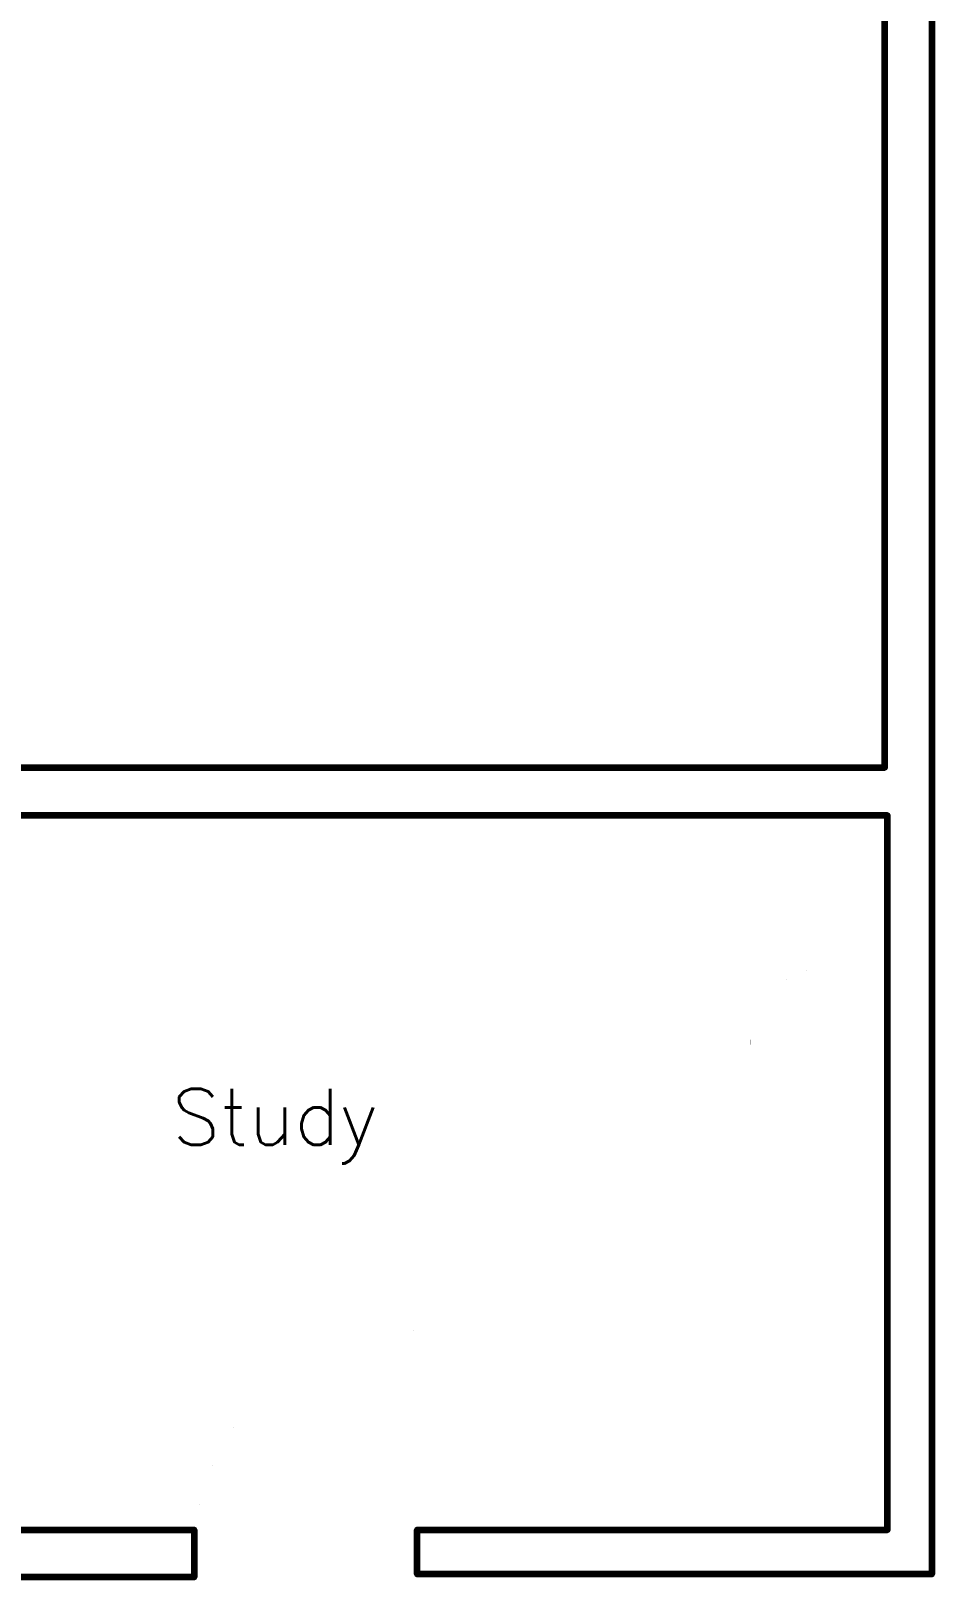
# Model space of a CAD drawing. Header units: feet. Extents: x -30.1 to 6.2, y -4.7 to 31.8.
# Drawn here: x -4.41 to 6.17, y -4.62 to 13.55 of the extents above; entities that cross this region are included whole.
import ezdxf
from ezdxf.enums import TextEntityAlignment as Align

# ---------------------------------------------------------------- set-up
doc = ezdxf.new("R2010")
doc.units = ezdxf.units.FT
doc.header["$LTSCALE"] = 32.808399
doc.header["$MEASUREMENT"] = 0
doc.layers.get('0').update_dxf_attribs({"linetype": 'CONTINUOUS', "lineweight": 100})
for name, color, linetype, lineweight in [('doors', 1, 'CONTINUOUS', 100), ('structure', 121, 'CONTINUOUS', 100), ('texts', 5, 'CONTINUOUS', 100), ('walls', 8, 'CONTINUOUS', 100)]:
    doc.layers.add(name, color=color, linetype=linetype, lineweight=lineweight)
doc.styles.get("Standard").update_dxf_attribs({"font": 'txt', "width": 0.75, "bigfont": 'bigfont.shx'})

# ---------------------------------------------------------------- blocks, each defined once
blk = doc.blocks.new('W-0-0')
at = {"color": 0}
for points, const_width in [([(-1312, -219), (-1312, 0)], 0.01), ([(1312, 0), (1288, -356)], 0.01), ([(1312, 0), (1312, 0)], 0.01), ([(-1312, -87), (-1312, -66)], 0.03), ([(-1312, -109), (-1312, -87)], 0.03), ([(-1312, -131), (-1312, -109)], 0.03), ([(-1312, -153), (-1312, -131)], 0.03), ([(-1312, -175), (-1312, -153)], 0.03), ([(-1312, -197), (-1312, -175)], 0.03), ([(-1312, -219), (-1312, -197)], 0.03), ([(-1312, -241), (-1312, -219)], 0.03), ([(-1312, -437), (-1312, -219)], 0.01), ([(-1312, -262), (-1312, -241)], 0.03), ([(-1312, -284), (-1312, -262)], 0.03), ([(-1312, -306), (-1312, -284)], 0.03), ([(-1312, -328), (-1312, -306)], 0.03), ([(-1312, -328), (-1312, -328)], 0.03), ([(1288, -356), (1219, -698)], 0.01), ([(-1312, -656), (-1312, -437)], 0.01), ([(-1312, -875), (-1312, -656)], 0.01), ([(1219, -698), (1106, -1022)], 0.01), ([(-1312, -1094), (-1312, -875)], 0.01), ([(1106, -1022), (954, -1325)], 0.01), ([(-1312, -1312), (-1312, -1094)], 0.01), ([(-1312, -1531), (-1312, -1312)], 0.01), ([(954, -1325), (766, -1604)], 0.01), ([(-1312, -1750), (-1312, -1531)], 0.01), ([(766, -1604), (544, -1856)], 0.01), ([(-1312, -1969), (-1312, -1750)], 0.01), ([(-1312, -2187), (-1312, -1969)], 0.01), ([(544, -1856), (292, -2078)], 0.01), ([(292, -2078), (13, -2266)], 0.01), ([(-1312, -2406), (-1312, -2187)], 0.01), ([(-1312, -2318), (-1312, -2297)], 0.03), ([(-1312, -2340), (-1312, -2318)], 0.03), ([(-1312, -2362), (-1312, -2340)], 0.03), ([(13, -2266), (-290, -2418)], 0.01), ([(-1312, -2384), (-1312, -2362)], 0.03), ([(-1312, -2406), (-1312, -2384)], 0.03), ([(-1312, -2428), (-1312, -2406)], 0.03), ([(-1312, -2625), (-1312, -2406)], 0.01), ([(-1312, -2450), (-1312, -2428)], 0.03), ([(-1312, -2472), (-1312, -2450)], 0.03), ([(-1312, -2493), (-1312, -2472)], 0.03), ([(-1312, -2515), (-1312, -2493)], 0.03), ([(-1312, -2537), (-1312, -2515)], 0.03), ([(-1312, -2559), (-1312, -2537)], 0.03), ([(-614, -2531), (-956, -2601)], 0.01), ([(-290, -2418), (-614, -2531)], 0.01), ([(-1312, -2559), (-1312, -2559)], 0.03), ([(-956, -2601), (-1312, -2625)], 0.01)]:
    blk.add_lwpolyline(points, dxfattribs=dict(at, const_width=const_width))
blk = doc.blocks.new('F-0-0')
at = {"color": 0, "const_width": 0.01}
for points in [[(-2780, 1573), (-2709, 1573)], [(-2709, 1573), (-2638, 1573)], [(-2638, 1573), (-2566, 1573)], [(-2566, 1573), (-2495, 1573)], [(-2495, 1573), (-2423, 1573)], [(-2466, 1573), (-2466, 1573)], [(-2466, 1573), (-2394, 1573)], [(-2466, 1311), (-2466, 1573)], [(-2466, 1573), (-2466, 1573)], [(-2466, 1573), (-2466, 1573)], [(-2466, 1573), (-2466, 1573)], [(-2466, 1573), (-2466, 1573)], [(-2466, 1573), (-2466, 1573)], [(-2466, 1573), (-2466, 1573)], [(-2466, 1573), (-2466, 1573)], [(-2466, 1573), (-2466, 1573)], [(-2466, 1573), (-2466, 1573)], [(-2466, 1573), (-2466, 1573)], [(-2466, 1573), (-2466, 1573)], [(-2466, 1573), (-2466, 1573)], [(-2466, 1573), (-2466, 1573)], [(-2466, 1573), (-2466, 1573)], [(-2423, 1573), (-2423, 1311)], [(-2394, 1573), (-2323, 1573)], [(-2323, 1573), (-2251, 1573)], [(-2251, 1573), (-2180, 1573)], [(-2180, 1573), (-2108, 1573)], [(-2108, 1573), (-2037, 1573)], [(-2037, 1573), (-1966, 1573)], [(-1966, 1573), (-1894, 1573)], [(-1894, 1573), (-1823, 1573)], [(-1823, 1573), (-1751, 1573)], [(-1751, 1573), (-1680, 1573)], [(-1680, 1573), (-1609, 1573)], [(-1651, 1573), (-1651, 1573)], [(-1651, 1573), (-1579, 1573)], [(-1651, 1311), (-1651, 1573)], [(-1651, 1573), (-1651, 1573)], [(-1651, 1573), (-1651, 1573)], [(-1651, 1573), (-1651, 1573)], [(-1651, 1573), (-1651, 1573)], [(-1651, 1573), (-1651, 1573)], [(-1651, 1573), (-1651, 1573)], [(-1651, 1573), (-1651, 1573)], [(-1651, 1573), (-1651, 1573)], [(-1651, 1573), (-1651, 1573)], [(-1651, 1573), (-1651, 1573)], [(-1651, 1573), (-1651, 1573)], [(-1651, 1573), (-1651, 1573)], [(-1651, 1573), (-1651, 1573)], [(-1651, 1573), (-1651, 1573)], [(-1609, 1573), (-1609, 1311)], [(-1579, 1573), (-1508, 1573)], [(-1508, 1573), (-1436, 1573)], [(-1436, 1573), (-1365, 1573)], [(-1365, 1573), (-1294, 1573)], [(-1294, 1573), (-1222, 1573)], [(-1222, 1573), (-1151, 1573)], [(-1151, 1573), (-1079, 1573)], [(-1079, 1573), (-1008, 1573)], [(-1008, 1573), (-937, 1573)], [(-937, 1573), (-865, 1573)], [(-865, 1573), (-794, 1573)], [(-836, 1573), (-836, 1573)], [(-836, 1573), (-764, 1573)], [(-836, 1311), (-836, 1573)], [(-836, 1573), (-836, 1573)], [(-836, 1573), (-836, 1573)], [(-836, 1573), (-836, 1573)], [(-836, 1573), (-836, 1573)], [(-836, 1573), (-836, 1573)], [(-836, 1573), (-836, 1573)], [(-836, 1573), (-836, 1573)], [(-836, 1573), (-836, 1573)], [(-836, 1573), (-836, 1573)], [(-836, 1573), (-836, 1573)], [(-836, 1573), (-836, 1573)], [(-836, 1573), (-836, 1573)], [(-836, 1573), (-836, 1573)], [(-836, 1573), (-836, 1573)], [(-794, 1573), (-794, 1311)], [(-764, 1573), (-693, 1573)], [(-693, 1573), (-622, 1573)], [(-622, 1573), (-550, 1573)], [(-550, 1573), (-479, 1573)], [(-479, 1573), (-407, 1573)], [(-407, 1573), (-336, 1573)], [(-336, 1573), (-265, 1573)], [(-265, 1573), (-193, 1573)], [(-193, 1573), (-122, 1573)], [(-122, 1573), (-50, 1573)], [(-50, 1573), (21, 1573)], [(-21, 1573), (-21, 1573)], [(-21, 1573), (50, 1573)], [(-21, 1311), (-21, 1573)], [(-21, 1573), (-21, 1573)], [(-21, 1573), (-21, 1573)], [(-21, 1573), (-21, 1573)], [(-21, 1573), (-21, 1573)], [(-21, 1573), (-21, 1573)], [(-21, 1573), (-21, 1573)], [(-21, 1573), (-21, 1573)], [(-21, 1573), (-21, 1573)], [(-21, 1573), (-21, 1573)], [(-21, 1573), (-21, 1573)], [(-21, 1573), (-21, 1573)], [(-21, 1573), (-21, 1573)], [(-21, 1573), (-21, 1573)], [(-21, 1573), (-21, 1573)], [(21, 1573), (21, 1311)], [(50, 1573), (122, 1573)], [(122, 1573), (193, 1573)], [(193, 1573), (265, 1573)], [(265, 1573), (336, 1573)], [(336, 1573), (407, 1573)], [(407, 1573), (479, 1573)], [(479, 1573), (550, 1573)], [(550, 1573), (622, 1573)], [(622, 1573), (693, 1573)], [(693, 1573), (764, 1573)], [(764, 1573), (836, 1573)], [(794, 1573), (794, 1573)], [(794, 1573), (865, 1573)], [(794, 1311), (794, 1573)], [(794, 1573), (794, 1573)], [(794, 1573), (794, 1573)], [(794, 1573), (794, 1573)], [(794, 1573), (794, 1573)], [(794, 1573), (794, 1573)], [(794, 1573), (794, 1573)], [(794, 1573), (794, 1573)], [(794, 1573), (794, 1573)], [(794, 1573), (794, 1573)], [(794, 1573), (794, 1573)], [(794, 1573), (794, 1573)], [(794, 1573), (794, 1573)], [(794, 1573), (794, 1573)], [(794, 1573), (794, 1573)], [(836, 1573), (836, 1311)], [(865, 1573), (937, 1573)], [(937, 1573), (1008, 1573)], [(1008, 1573), (1079, 1573)], [(1079, 1573), (1151, 1573)], [(1151, 1573), (1222, 1573)], [(1222, 1573), (1294, 1573)], [(1294, 1573), (1365, 1573)], [(1365, 1573), (1436, 1573)], [(1436, 1573), (1508, 1573)], [(1508, 1573), (1579, 1573)], [(1579, 1573), (1651, 1573)], [(1609, 1573), (1609, 1573)], [(1609, 1573), (1680, 1573)], [(1609, 1311), (1609, 1573)], [(1609, 1573), (1609, 1573)], [(1609, 1573), (1609, 1573)], [(1609, 1573), (1609, 1573)], [(1609, 1573), (1609, 1573)], [(1609, 1573), (1609, 1573)], [(1609, 1573), (1609, 1573)], [(1609, 1573), (1609, 1573)], [(1609, 1573), (1609, 1573)], [(1609, 1573), (1609, 1573)], [(1609, 1573), (1609, 1573)], [(1609, 1573), (1609, 1573)], [(1609, 1573), (1609, 1573)], [(1609, 1573), (1609, 1573)], [(1609, 1573), (1609, 1573)], [(1651, 1573), (1651, 1311)], [(1680, 1573), (1751, 1573)], [(1751, 1573), (1823, 1573)], [(1823, 1573), (1894, 1573)], [(1894, 1573), (1966, 1573)], [(1966, 1573), (2037, 1573)], [(2037, 1573), (2108, 1573)], [(2108, 1573), (2180, 1573)], [(2180, 1573), (2251, 1573)], [(2251, 1573), (2323, 1573)], [(2323, 1573), (2394, 1573)], [(2394, 1573), (2466, 1573)], [(2423, 1573), (2423, 1573)], [(2423, 1573), (2495, 1573)], [(2423, 1311), (2423, 1573)], [(2423, 1573), (2423, 1573)], [(2423, 1573), (2423, 1573)], [(2423, 1573), (2423, 1573)], [(2423, 1573), (2423, 1573)], [(2423, 1573), (2423, 1573)], [(2423, 1573), (2423, 1573)], [(2423, 1573), (2423, 1573)], [(2423, 1573), (2423, 1573)], [(2423, 1573), (2423, 1573)], [(2423, 1573), (2423, 1573)], [(2423, 1573), (2423, 1573)], [(2423, 1573), (2423, 1573)], [(2423, 1573), (2423, 1573)], [(2423, 1573), (2423, 1573)], [(2466, 1573), (2466, 1311)], [(2495, 1573), (2566, 1573)], [(2566, 1573), (2638, 1573)], [(2638, 1573), (2709, 1573)], [(2709, 1573), (2780, 1573)], [(2780, 1573), (2852, 1573)], [(2852, 1573), (2923, 1573)], [(2923, 1573), (2995, 1573)], [(2995, 1573), (3066, 1573)], [(3066, 1573), (3138, 1573)], [(3138, 1573), (3209, 1573)], [(3209, 1573), (3280, 1573)], [(3238, 1573), (3238, 1573)], [(3238, 1573), (3310, 1573)], [(3238, 1311), (3238, 1573)], [(3238, 1573), (3238, 1573)], [(3238, 1573), (3238, 1573)], [(3238, 1573), (3238, 1573)], [(3238, 1573), (3238, 1573)], [(3238, 1573), (3238, 1573)], [(3238, 1573), (3238, 1573)], [(3238, 1573), (3238, 1573)], [(3238, 1573), (3238, 1573)], [(3238, 1573), (3238, 1573)], [(3238, 1573), (3238, 1573)], [(3238, 1573), (3238, 1573)], [(3238, 1573), (3238, 1573)], [(3238, 1573), (3238, 1573)], [(3238, 1573), (3238, 1573)], [(3280, 1573), (3280, 1311)], [(3310, 1573), (3381, 1573)], [(3381, 1573), (3452, 1573)], [(3452, 1573), (3524, 1573)], [(3524, 1573), (3595, 1573)], [(3595, 1573), (3667, 1573)], [(3667, 1573), (3738, 1573)], [(3738, 1573), (3809, 1573)], [(3809, 1573), (3881, 1573)], [(3881, 1573), (3952, 1573)], [(3952, 1573), (4024, 1573)], [(4024, 1573), (4095, 1573)], [(4053, 1573), (4053, 1573)], [(4053, 1573), (4124, 1573)], [(4053, 1311), (4053, 1573)], [(4053, 1573), (4053, 1573)], [(4053, 1573), (4053, 1573)], [(4053, 1573), (4053, 1573)], [(4053, 1573), (4053, 1573)], [(4053, 1573), (4053, 1573)], [(4053, 1573), (4053, 1573)], [(4053, 1573), (4053, 1573)], [(4053, 1573), (4053, 1573)], [(4053, 1573), (4053, 1573)], [(4053, 1573), (4053, 1573)], [(4053, 1573), (4053, 1573)], [(4053, 1573), (4053, 1573)], [(4053, 1573), (4053, 1573)], [(4053, 1573), (4053, 1573)], [(4095, 1573), (4095, 1311)], [(4124, 1573), (4196, 1573)], [(4196, 1573), (4267, 1573)], [(4267, 1573), (4339, 1573)], [(4339, 1573), (4410, 1573)], [(4410, 1573), (4481, 1573)], [(4481, 1573), (4553, 1573)], [(4553, 1573), (4624, 1573)], [(4624, 1573), (4696, 1573)], [(4696, 1573), (4767, 1573)], [(4767, 1573), (4839, 1573)], [(4839, 1573), (4910, 1573)], [(4868, 1573), (4868, 1573)], [(4868, 1573), (4939, 1573)], [(4868, 1311), (4868, 1573)], [(4868, 1573), (4868, 1573)], [(4868, 1573), (4868, 1573)], [(4868, 1573), (4868, 1573)], [(4868, 1573), (4868, 1573)], [(4868, 1573), (4868, 1573)], [(4868, 1573), (4868, 1573)], [(4868, 1573), (4868, 1573)], [(4868, 1573), (4868, 1573)], [(4868, 1573), (4868, 1573)], [(4868, 1573), (4868, 1573)], [(4868, 1573), (4868, 1573)], [(4868, 1573), (4868, 1573)], [(4868, 1573), (4868, 1573)], [(4868, 1573), (4868, 1573)], [(4910, 1573), (4910, 1311)], [(4939, 1573), (5011, 1573)], [(5011, 1573), (5082, 1573)], [(5082, 1573), (5153, 1573)], [(5153, 1573), (5225, 1573)], [(5225, 1573), (5296, 1573)], [(5296, 1573), (5368, 1573)], [(5368, 1573), (5439, 1573)], [(5439, 1573), (5511, 1573)], [(5511, 1573), (5582, 1573)], [(5582, 1573), (5653, 1573)], [(5653, 1573), (5725, 1573)], [(5683, 1573), (5683, 1573)], [(5683, 1573), (5754, 1573)], [(5683, 1311), (5683, 1573)], [(5683, 1573), (5683, 1573)], [(5683, 1573), (5683, 1573)], [(5683, 1573), (5683, 1573)], [(5683, 1573), (5683, 1573)], [(5683, 1573), (5683, 1573)], [(5683, 1573), (5683, 1573)], [(5683, 1573), (5683, 1573)], [(5683, 1573), (5683, 1573)], [(5683, 1573), (5683, 1573)], [(5683, 1573), (5683, 1573)], [(5683, 1573), (5683, 1573)], [(5683, 1573), (5683, 1573)], [(5683, 1573), (5683, 1573)], [(5683, 1573), (5683, 1573)], [(5725, 1573), (5725, 1311)], [(5754, 1573), (5825, 1573)], [(5825, 1573), (5897, 1573)], [(5897, 1573), (5968, 1573)], [(5968, 1573), (6040, 1573)], [(6040, 1573), (6111, 1573)], [(6111, 1573), (6183, 1573)], [(6183, 1573), (6254, 1573)], [(6254, 1573), (6325, 1573)], [(6325, 1573), (6397, 1573)], [(6397, 1573), (6468, 1573)], [(6468, 1573), (6540, 1573)], [(6497, 1573), (6497, 1573)], [(6497, 1573), (6569, 1573)], [(6497, 1311), (6497, 1573)], [(6497, 1573), (6497, 1573)], [(6497, 1573), (6497, 1573)], [(6497, 1573), (6497, 1573)], [(6497, 1573), (6497, 1573)], [(6497, 1573), (6497, 1573)], [(6497, 1573), (6497, 1573)], [(6497, 1573), (6497, 1573)], [(6497, 1573), (6497, 1573)], [(6497, 1573), (6497, 1573)], [(6497, 1573), (6497, 1573)], [(6497, 1573), (6497, 1573)], [(6497, 1573), (6497, 1573)], [(6497, 1573), (6497, 1573)], [(6497, 1573), (6497, 1573)], [(6540, 1573), (6540, 1311)], [(6569, 1573), (6640, 1573)], [(6640, 1573), (6712, 1573)], [(6712, 1573), (6783, 1573)], [(6783, 1573), (6855, 1573)], [(6855, 1573), (6926, 1573)], [(6926, 1573), (6997, 1573)], [(6997, 1573), (7069, 1573)], [(7069, 1573), (7140, 1573)], [(7140, 1573), (7212, 1573)], [(7212, 1573), (7283, 1573)], [(7283, 1573), (7354, 1573)], [(7354, 1573), (7354, 1311)], [(-2466, 1049), (-2466, 1311)], [(-2423, 1311), (-2423, 1049)], [(-1651, 1049), (-1651, 1311)], [(-1609, 1311), (-1609, 1049)], [(-836, 1049), (-836, 1311)], [(-794, 1311), (-794, 1049)], [(-21, 1049), (-21, 1311)], [(21, 1311), (21, 1049)], [(794, 1049), (794, 1311)], [(836, 1311), (836, 1049)], [(1609, 1049), (1609, 1311)], [(1651, 1311), (1651, 1049)], [(2423, 1049), (2423, 1311)], [(2466, 1311), (2466, 1049)], [(3238, 1049), (3238, 1311)], [(3280, 1311), (3280, 1049)], [(4053, 1049), (4053, 1311)], [(4095, 1311), (4095, 1049)], [(4868, 1049), (4868, 1311)], [(4910, 1311), (4910, 1049)], [(5683, 1049), (5683, 1311)], [(5725, 1311), (5725, 1049)], [(6497, 1049), (6497, 1311)], [(6540, 1311), (6540, 1049)], [(7354, 1311), (7354, 1049)], [(-2466, 786), (-2466, 1049)], [(-2423, 1049), (-2423, 786)], [(-1651, 786), (-1651, 1049)], [(-1609, 1049), (-1609, 786)], [(-836, 786), (-836, 1049)], [(-794, 1049), (-794, 786)], [(-21, 786), (-21, 1049)], [(21, 1049), (21, 786)], [(794, 786), (794, 1049)], [(836, 1049), (836, 786)], [(1609, 786), (1609, 1049)], [(1651, 1049), (1651, 786)], [(2423, 786), (2423, 1049)], [(2466, 1049), (2466, 786)], [(3238, 786), (3238, 1049)], [(3280, 1049), (3280, 786)], [(4053, 786), (4053, 1049)], [(4095, 1049), (4095, 786)], [(4868, 786), (4868, 1049)], [(4910, 1049), (4910, 786)], [(5683, 786), (5683, 1049)], [(5725, 1049), (5725, 786)], [(6497, 786), (6497, 1049)], [(6540, 1049), (6540, 786)], [(7354, 1049), (7354, 786)], [(-2466, 524), (-2466, 786)], [(-2423, 786), (-2423, 524)], [(-1651, 524), (-1651, 786)], [(-1609, 786), (-1609, 524)], [(-836, 524), (-836, 786)], [(-794, 786), (-794, 524)], [(-21, 524), (-21, 786)], [(21, 786), (21, 524)], [(794, 524), (794, 786)], [(836, 786), (836, 524)], [(1609, 524), (1609, 786)], [(1651, 786), (1651, 524)], [(2423, 524), (2423, 786)], [(2466, 786), (2466, 524)], [(3238, 524), (3238, 786)], [(3280, 786), (3280, 524)], [(4053, 524), (4053, 786)], [(4095, 786), (4095, 524)], [(4868, 524), (4868, 786)], [(4910, 786), (4910, 524)], [(5683, 524), (5683, 786)], [(5725, 786), (5725, 524)], [(6497, 524), (6497, 786)], [(6540, 786), (6540, 524)], [(7354, 786), (7354, 524)], [(-2466, 262), (-2466, 524)], [(-2423, 524), (-2423, 262)], [(-1651, 262), (-1651, 524)], [(-1609, 524), (-1609, 262)], [(-836, 262), (-836, 524)], [(-794, 524), (-794, 262)], [(-21, 262), (-21, 524)], [(21, 524), (21, 262)], [(794, 262), (794, 524)], [(836, 524), (836, 262)], [(1609, 262), (1609, 524)], [(1651, 524), (1651, 262)], [(2423, 262), (2423, 524)], [(2466, 524), (2466, 262)], [(3238, 262), (3238, 524)], [(3280, 524), (3280, 262)], [(4053, 262), (4053, 524)], [(4095, 524), (4095, 262)], [(4868, 262), (4868, 524)], [(4910, 524), (4910, 262)], [(5683, 262), (5683, 524)], [(5725, 524), (5725, 262)], [(6127, 329), (6202, 370)], [(6202, 370), (6277, 410)], [(6277, 410), (6352, 451)], [(6352, 451), (6427, 492)], [(6402, 380), (6398, 358)], [(6407, 402), (6402, 380)], [(6412, 425), (6407, 402)], [(6417, 447), (6412, 425)], [(6422, 470), (6417, 447)], [(6427, 492), (6422, 470)], [(6497, 262), (6497, 524)], [(6540, 524), (6540, 262)], [(7354, 524), (7354, 262)], [(-2466, 0), (-2466, 262)], [(-2423, 262), (-2423, 0)], [(-1651, 0), (-1651, 262)], [(-1609, 262), (-1609, 0)], [(-836, 0), (-836, 262)], [(-794, 262), (-794, 0)], [(-21, 0), (-21, 262)], [(21, 262), (21, 0)], [(794, 0), (794, 262)], [(836, 262), (836, 0)], [(1609, 0), (1609, 262)], [(1651, 262), (1651, 0)], [(2423, 0), (2423, 262)], [(2466, 262), (2466, 0)], [(3238, 0), (3238, 262)], [(3280, 262), (3280, 0)], [(4053, 0), (4053, 262)], [(4095, 262), (4095, 0)], [(4868, 0), (4868, 262)], [(4910, 262), (4910, 0)], [(5683, 0), (5683, 262)], [(5725, 262), (5725, 0)], [(5828, 165), (5903, 206)], [(5903, 206), (5978, 247)], [(5978, 247), (6052, 288)], [(6052, 288), (6127, 329)], [(6374, 245), (6369, 223)], [(6369, 223), (6408, 223)], [(6378, 268), (6374, 245)], [(6383, 290), (6378, 268)], [(6388, 313), (6383, 290)], [(6393, 335), (6388, 313)], [(6398, 358), (6393, 335)], [(6408, 223), (6448, 223)], [(6448, 223), (6487, 223)], [(6487, 223), (6526, 224)], [(6497, 0), (6497, 262)], [(6526, 224), (6566, 224)], [(6540, 262), (6540, 0)], [(6566, 224), (6605, 224)], [(6605, 224), (6644, 224)], [(6644, 224), (6684, 224)], [(6684, 224), (6723, 224)], [(6723, 224), (6762, 224)], [(6762, 224), (6802, 224)], [(6802, 224), (6841, 224)], [(6841, 224), (6841, 186)], [(6841, 186), (6841, 148)], [(7354, 262), (7354, 0)], [(-2466, -262), (-2466, 0)], [(-2423, 0), (-2423, -262)], [(-1651, -262), (-1651, 0)], [(-1609, 0), (-1609, -262)], [(-836, -262), (-836, 0)], [(-794, 0), (-794, -262)], [(-21, -262), (-21, 0)], [(21, 0), (21, -262)], [(794, -262), (794, 0)], [(836, 0), (836, -262)], [(1609, -262), (1609, 0)], [(1651, 0), (1651, -262)], [(2423, -262), (2423, 0)], [(2466, 0), (2466, -262)], [(3238, -262), (3238, 0)], [(3280, 0), (3280, -262)], [(4053, -262), (4053, 0)], [(4095, 0), (4095, -262)], [(4868, -262), (4868, 0)], [(4910, 0), (4910, -262)], [(5529, 2), (5604, 43)], [(5529, 2), (5529, 2)], [(5604, -39), (5529, 2)], [(5529, 2), (5529, 2)], [(5529, 2), (5529, 2)], [(5529, 2), (5529, 2)], [(5529, 2), (5529, 2)], [(5529, 2), (5529, 2)], [(5529, 2), (5529, 2)], [(5529, 2), (5529, 2)], [(5529, 2), (5529, 2)], [(5529, 2), (5529, 2)], [(5529, 2), (5529, 2)], [(5529, 2), (5529, 2)], [(5529, 2), (5529, 2)], [(5529, 2), (5529, 2)], [(5529, 2), (5529, 2)], [(5604, 43), (5678, 84)], [(5678, 84), (5753, 125)], [(5683, -262), (5683, 0)], [(5725, 0), (5725, -262)], [(5753, 125), (5828, 165)], [(6497, -262), (6497, 0)], [(6540, 0), (6540, -262)], [(6841, 148), (6841, 109)], [(6841, 109), (6841, 71)], [(6841, 71), (6841, 32)], [(6841, 32), (6841, -6)], [(7354, 0), (7354, -262)], [(5678, -80), (5604, -39)], [(5753, -121), (5678, -80)], [(5828, -163), (5753, -121)], [(5903, -204), (5828, -163)], [(6841, -6), (6841, -45)], [(6841, -45), (6841, -83)], [(6841, -83), (6841, -122)], [(6841, -122), (6841, -160)], [(6841, -160), (6841, -199)], [(-2466, -524), (-2466, -262)], [(-2423, -262), (-2423, -524)], [(-1651, -524), (-1651, -262)], [(-1609, -262), (-1609, -524)], [(-836, -524), (-836, -262)], [(-794, -262), (-794, -524)], [(-21, -524), (-21, -262)], [(21, -262), (21, -524)], [(794, -524), (794, -262)], [(836, -262), (836, -524)], [(1609, -524), (1609, -262)], [(1651, -262), (1651, -524)], [(2423, -524), (2423, -262)], [(2466, -262), (2466, -524)], [(3238, -524), (3238, -262)], [(3280, -262), (3280, -524)], [(4053, -524), (4053, -262)], [(4095, -262), (4095, -524)], [(4868, -524), (4868, -262)], [(4910, -262), (4910, -524)], [(5683, -524), (5683, -262)], [(5725, -262), (5725, -524)], [(5978, -245), (5903, -204)], [(6052, -286), (5978, -245)], [(6127, -327), (6052, -286)], [(6202, -369), (6127, -327)], [(6420, -237), (6382, -237)], [(6382, -237), (6386, -258)], [(6386, -258), (6389, -280)], [(6389, -280), (6393, -301)], [(6393, -301), (6397, -322)], [(6397, -322), (6400, -343)], [(6400, -343), (6404, -365)], [(6458, -237), (6420, -237)], [(6497, -237), (6458, -237)], [(6535, -237), (6497, -237)], [(6497, -524), (6497, -262)], [(6573, -237), (6535, -237)], [(6540, -262), (6540, -524)], [(6612, -237), (6573, -237)], [(6650, -237), (6612, -237)], [(6688, -237), (6650, -237)], [(6726, -237), (6688, -237)], [(6765, -237), (6726, -237)], [(6803, -237), (6765, -237)], [(6841, -237), (6803, -237)], [(6841, -199), (6841, -237)], [(7354, -262), (7354, -524)], [(-2466, -786), (-2466, -524)], [(-2423, -524), (-2423, -786)], [(-1651, -786), (-1651, -524)], [(-1609, -524), (-1609, -786)], [(-836, -786), (-836, -524)], [(-794, -524), (-794, -786)], [(-21, -786), (-21, -524)], [(21, -524), (21, -786)], [(794, -786), (794, -524)], [(836, -524), (836, -786)], [(1609, -786), (1609, -524)], [(1651, -524), (1651, -786)], [(2423, -786), (2423, -524)], [(2466, -524), (2466, -786)], [(3238, -786), (3238, -524)], [(3280, -524), (3280, -786)], [(4053, -786), (4053, -524)], [(4095, -524), (4095, -786)], [(4868, -786), (4868, -524)], [(4910, -524), (4910, -786)], [(5683, -786), (5683, -524)], [(5725, -524), (5725, -786)], [(6277, -410), (6202, -369)], [(6352, -451), (6277, -410)], [(6427, -492), (6352, -451)], [(6404, -365), (6408, -386)], [(6408, -386), (6412, -407)], [(6412, -407), (6415, -428)], [(6415, -428), (6419, -450)], [(6419, -450), (6423, -471)], [(6423, -471), (6427, -492)], [(6497, -786), (6497, -524)], [(6540, -524), (6540, -786)], [(7354, -524), (7354, -786)], [(-2466, -1049), (-2466, -786)], [(-2423, -786), (-2423, -1049)], [(-1651, -1049), (-1651, -786)], [(-1609, -786), (-1609, -1049)], [(-836, -1049), (-836, -786)], [(-794, -786), (-794, -1049)], [(-21, -1049), (-21, -786)], [(21, -786), (21, -1049)], [(794, -1049), (794, -786)], [(836, -786), (836, -1049)], [(1609, -1049), (1609, -786)], [(1651, -786), (1651, -1049)], [(2423, -1049), (2423, -786)], [(2466, -786), (2466, -1049)], [(3238, -1049), (3238, -786)], [(3280, -786), (3280, -1049)], [(4053, -1049), (4053, -786)], [(4095, -786), (4095, -1049)], [(4868, -1049), (4868, -786)], [(4910, -786), (4910, -1049)], [(5683, -1049), (5683, -786)], [(5725, -786), (5725, -1049)], [(6497, -1049), (6497, -786)], [(6540, -786), (6540, -1049)], [(7354, -786), (7354, -1049)], [(-2466, -1311), (-2466, -1049)], [(-2423, -1049), (-2423, -1311)], [(-1651, -1311), (-1651, -1049)], [(-1609, -1049), (-1609, -1311)], [(-836, -1311), (-836, -1049)], [(-794, -1049), (-794, -1311)], [(-21, -1311), (-21, -1049)], [(21, -1049), (21, -1311)], [(794, -1311), (794, -1049)], [(836, -1049), (836, -1311)], [(1609, -1311), (1609, -1049)], [(1651, -1049), (1651, -1311)], [(2423, -1311), (2423, -1049)], [(2466, -1049), (2466, -1311)], [(3238, -1311), (3238, -1049)], [(3280, -1049), (3280, -1311)], [(4053, -1311), (4053, -1049)], [(4095, -1049), (4095, -1311)], [(4868, -1311), (4868, -1049)], [(4910, -1049), (4910, -1311)], [(5683, -1311), (5683, -1049)], [(5725, -1049), (5725, -1311)], [(6497, -1311), (6497, -1049)], [(6540, -1049), (6540, -1311)], [(7354, -1049), (7354, -1311)], [(-2466, -1573), (-2466, -1311)], [(-2423, -1311), (-2423, -1573)], [(-1651, -1573), (-1651, -1311)], [(-1609, -1311), (-1609, -1573)], [(-836, -1573), (-836, -1311)], [(-794, -1311), (-794, -1573)], [(-21, -1573), (-21, -1311)], [(21, -1311), (21, -1573)], [(794, -1573), (794, -1311)], [(836, -1311), (836, -1573)], [(1609, -1573), (1609, -1311)], [(1651, -1311), (1651, -1573)], [(2423, -1573), (2423, -1311)], [(2466, -1311), (2466, -1573)], [(3238, -1573), (3238, -1311)], [(3280, -1311), (3280, -1573)], [(4053, -1573), (4053, -1311)], [(4095, -1311), (4095, -1573)], [(4868, -1573), (4868, -1311)], [(4910, -1311), (4910, -1573)], [(5683, -1573), (5683, -1311)], [(5725, -1311), (5725, -1573)], [(6497, -1573), (6497, -1311)], [(6540, -1311), (6540, -1573)], [(7354, -1311), (7354, -1573)], [(-2709, -1573), (-2780, -1573)], [(-2638, -1573), (-2709, -1573)], [(-2566, -1573), (-2638, -1573)], [(-2495, -1573), (-2566, -1573)], [(-2423, -1573), (-2495, -1573)], [(-2394, -1573), (-2466, -1573)], [(-2323, -1573), (-2394, -1573)], [(-2251, -1573), (-2323, -1573)], [(-2180, -1573), (-2251, -1573)], [(-2108, -1573), (-2180, -1573)], [(-2037, -1573), (-2108, -1573)], [(-1966, -1573), (-2037, -1573)], [(-1894, -1573), (-1966, -1573)], [(-1823, -1573), (-1894, -1573)], [(-1751, -1573), (-1823, -1573)], [(-1680, -1573), (-1751, -1573)], [(-1609, -1573), (-1680, -1573)], [(-1579, -1573), (-1651, -1573)], [(-1508, -1573), (-1579, -1573)], [(-1436, -1573), (-1508, -1573)], [(-1365, -1573), (-1436, -1573)], [(-1294, -1573), (-1365, -1573)], [(-1222, -1573), (-1294, -1573)], [(-1151, -1573), (-1222, -1573)], [(-1079, -1573), (-1151, -1573)], [(-1008, -1573), (-1079, -1573)], [(-937, -1573), (-1008, -1573)], [(-865, -1573), (-937, -1573)], [(-794, -1573), (-865, -1573)], [(-764, -1573), (-836, -1573)], [(-693, -1573), (-764, -1573)], [(-622, -1573), (-693, -1573)], [(-550, -1573), (-622, -1573)], [(-479, -1573), (-550, -1573)], [(-407, -1573), (-479, -1573)], [(-336, -1573), (-407, -1573)], [(-265, -1573), (-336, -1573)], [(-193, -1573), (-265, -1573)], [(-122, -1573), (-193, -1573)], [(-50, -1573), (-122, -1573)], [(21, -1573), (-50, -1573)], [(50, -1573), (-21, -1573)], [(122, -1573), (50, -1573)], [(193, -1573), (122, -1573)], [(265, -1573), (193, -1573)], [(336, -1573), (265, -1573)], [(407, -1573), (336, -1573)], [(479, -1573), (407, -1573)], [(550, -1573), (479, -1573)], [(622, -1573), (550, -1573)], [(693, -1573), (622, -1573)], [(764, -1573), (693, -1573)], [(836, -1573), (764, -1573)], [(865, -1573), (794, -1573)], [(937, -1573), (865, -1573)], [(1008, -1573), (937, -1573)], [(1079, -1573), (1008, -1573)], [(1151, -1573), (1079, -1573)], [(1222, -1573), (1151, -1573)], [(1294, -1573), (1222, -1573)], [(1365, -1573), (1294, -1573)], [(1436, -1573), (1365, -1573)], [(1508, -1573), (1436, -1573)], [(1579, -1573), (1508, -1573)], [(1651, -1573), (1579, -1573)], [(1680, -1573), (1609, -1573)], [(1751, -1573), (1680, -1573)], [(1823, -1573), (1751, -1573)], [(1894, -1573), (1823, -1573)], [(1966, -1573), (1894, -1573)], [(2037, -1573), (1966, -1573)], [(2108, -1573), (2037, -1573)], [(2180, -1573), (2108, -1573)], [(2251, -1573), (2180, -1573)], [(2323, -1573), (2251, -1573)], [(2394, -1573), (2323, -1573)], [(2466, -1573), (2394, -1573)], [(2495, -1573), (2423, -1573)], [(2566, -1573), (2495, -1573)], [(2638, -1573), (2566, -1573)], [(2709, -1573), (2638, -1573)], [(2780, -1573), (2709, -1573)], [(2852, -1573), (2780, -1573)], [(2923, -1573), (2852, -1573)], [(2995, -1573), (2923, -1573)], [(3066, -1573), (2995, -1573)], [(3138, -1573), (3066, -1573)], [(3209, -1573), (3138, -1573)], [(3280, -1573), (3209, -1573)], [(3310, -1573), (3238, -1573)], [(3381, -1573), (3310, -1573)], [(3452, -1573), (3381, -1573)], [(3524, -1573), (3452, -1573)], [(3595, -1573), (3524, -1573)], [(3667, -1573), (3595, -1573)], [(3738, -1573), (3667, -1573)], [(3809, -1573), (3738, -1573)], [(3881, -1573), (3809, -1573)], [(3952, -1573), (3881, -1573)], [(4024, -1573), (3952, -1573)], [(4095, -1573), (4024, -1573)], [(4124, -1573), (4053, -1573)], [(4196, -1573), (4124, -1573)], [(4267, -1573), (4196, -1573)], [(4339, -1573), (4267, -1573)], [(4410, -1573), (4339, -1573)], [(4481, -1573), (4410, -1573)], [(4553, -1573), (4481, -1573)], [(4624, -1573), (4553, -1573)], [(4696, -1573), (4624, -1573)], [(4767, -1573), (4696, -1573)], [(4839, -1573), (4767, -1573)], [(4910, -1573), (4839, -1573)], [(4939, -1573), (4868, -1573)], [(5011, -1573), (4939, -1573)], [(5082, -1573), (5011, -1573)], [(5153, -1573), (5082, -1573)], [(5225, -1573), (5153, -1573)], [(5296, -1573), (5225, -1573)], [(5368, -1573), (5296, -1573)], [(5439, -1573), (5368, -1573)], [(5511, -1573), (5439, -1573)], [(5582, -1573), (5511, -1573)], [(5653, -1573), (5582, -1573)], [(5725, -1573), (5653, -1573)], [(5754, -1573), (5683, -1573)], [(5825, -1573), (5754, -1573)], [(5897, -1573), (5825, -1573)], [(5968, -1573), (5897, -1573)], [(6040, -1573), (5968, -1573)], [(6111, -1573), (6040, -1573)], [(6183, -1573), (6111, -1573)], [(6254, -1573), (6183, -1573)], [(6325, -1573), (6254, -1573)], [(6397, -1573), (6325, -1573)], [(6468, -1573), (6397, -1573)], [(6540, -1573), (6468, -1573)], [(6569, -1573), (6497, -1573)], [(6640, -1573), (6569, -1573)], [(6712, -1573), (6640, -1573)], [(6783, -1573), (6712, -1573)], [(6855, -1573), (6783, -1573)], [(6926, -1573), (6855, -1573)], [(6997, -1573), (6926, -1573)], [(7069, -1573), (6997, -1573)], [(7140, -1573), (7069, -1573)], [(7212, -1573), (7140, -1573)], [(7283, -1573), (7212, -1573)], [(7354, -1573), (7283, -1573)]]:
    blk.add_lwpolyline(points, dxfattribs=at)
blk = doc.blocks.new('F-0-1')
at = {"color": 0}
for points, const_width in [([(-4107, 98), (-3080, 98)], 0.01), ([(-3448, 164), (-3421, 164)], 0.03), ([(-3421, 164), (-3394, 164)], 0.03), ([(-3394, 164), (-3367, 164)], 0.03), ([(-3367, 164), (-3339, 164)], 0.03), ([(-3339, 164), (-3312, 164)], 0.03), ([(-3312, 164), (-3285, 164)], 0.03), ([(-3285, 164), (-3257, 164)], 0.03), ([(-3257, 164), (-3230, 164)], 0.03), ([(-3230, 164), (-3203, 164)], 0.03), ([(-3203, 164), (-3176, 164)], 0.03), ([(-3176, 164), (-3176, 137)], 0.03), ([(-3176, 137), (-3176, 109)], 0.03), ([(-3176, 109), (-3176, 82)], 0.03), ([(-3176, 82), (-3176, 55)], 0.03), ([(-3176, 55), (-3176, 27)], 0.03), ([(-3176, 27), (-3176, 0)], 0.03), ([(-3176, 0), (-3176, -27)], 0.03), ([(-3080, 98), (-2053, 98)], 0.01), ([(-2053, 98), (-1027, 98)], 0.01), ([(-1027, 98), (0, 98)], 0.01), ([(-295, 164), (-295, 164)], 0.03), ([(-295, 164), (-267, 164)], 0.03), ([(-295, 137), (-295, 164)], 0.03), ([(-295, 164), (-295, 164)], 0.03), ([(-295, 164), (-295, 164)], 0.03), ([(-295, 109), (-295, 137)], 0.03), ([(-295, 82), (-295, 109)], 0.03), ([(-295, 55), (-295, 82)], 0.03), ([(-295, 27), (-295, 55)], 0.03), ([(-295, 0), (-295, 27)], 0.03), ([(-295, -27), (-295, 0)], 0.03), ([(-267, 164), (-240, 164)], 0.03), ([(-240, 164), (-213, 164)], 0.03), ([(-213, 164), (-185, 164)], 0.03), ([(-185, 164), (-158, 164)], 0.03), ([(-158, 164), (-131, 164)], 0.03), ([(-131, 164), (-104, 164)], 0.03), ([(-104, 164), (-76, 164)], 0.03), ([(-76, 164), (-49, 164)], 0.03), ([(-49, 164), (-22, 164)], 0.03), ([(-22, 164), (6, 164)], 0.03), ([(0, 98), (1027, 98)], 0.01), ([(6, 164), (33, 164)], 0.03), ([(33, 164), (33, 137)], 0.03), ([(33, 137), (33, 109)], 0.03), ([(33, 109), (33, 82)], 0.03), ([(33, 82), (33, 55)], 0.03), ([(33, 55), (33, 27)], 0.03), ([(33, 27), (33, 0)], 0.03), ([(33, 0), (33, -27)], 0.03), ([(1027, 98), (2053, 98)], 0.01), ([(2053, 98), (3080, 98)], 0.01), ([(2914, 164), (2914, 164)], 0.03), ([(2914, 164), (2941, 164)], 0.03), ([(2914, 137), (2914, 164)], 0.03), ([(2914, 164), (2914, 164)], 0.03), ([(2914, 164), (2914, 164)], 0.03), ([(2914, 109), (2914, 137)], 0.03), ([(2914, 82), (2914, 109)], 0.03), ([(2914, 55), (2914, 82)], 0.03), ([(2914, 27), (2914, 55)], 0.03), ([(2914, 0), (2914, 27)], 0.03), ([(2914, -27), (2914, 0)], 0.03), ([(2941, 164), (2968, 164)], 0.03), ([(2968, 164), (2996, 164)], 0.03), ([(2996, 164), (3023, 164)], 0.03), ([(3023, 164), (3050, 164)], 0.03), ([(3050, 164), (3077, 164)], 0.03), ([(3077, 164), (3105, 164)], 0.03), ([(3080, 98), (4107, 98)], 0.01), ([(3105, 164), (3132, 164)], 0.03), ([(3132, 164), (3159, 164)], 0.03), ([(3159, 164), (3187, 164)], 0.03), ([(3187, 164), (3214, 164)], 0.03), ([(3214, 164), (3241, 164)], 0.03), ([(3241, 164), (3241, 137)], 0.03), ([(3241, 137), (3241, 109)], 0.03), ([(3241, 109), (3241, 82)], 0.03), ([(3241, 82), (3241, 55)], 0.03), ([(3241, 55), (3241, 27)], 0.03), ([(3241, 27), (3241, 0)], 0.03), ([(3241, 0), (3241, -27)], 0.03), ([(4107, 98), (5133, 98)], 0.01), ([(5133, 98), (6160, 98)], 0.01), ([(6122, 164), (6122, 164)], 0.03), ([(6122, 164), (6149, 164)], 0.03), ([(6122, 137), (6122, 164)], 0.03), ([(6122, 164), (6122, 164)], 0.03), ([(6122, 164), (6122, 164)], 0.03), ([(6122, 109), (6122, 137)], 0.03), ([(6122, 82), (6122, 109)], 0.03), ([(6122, 55), (6122, 82)], 0.03), ([(6122, 27), (6122, 55)], 0.03), ([(6122, 0), (6122, 27)], 0.03), ([(6122, -27), (6122, 0)], 0.03), ([(6149, 164), (6177, 164)], 0.03), ([(6160, 98), (6160, 82)], 0.01), ([(6160, 82), (6160, 66)], 0.01), ([(6160, 66), (6160, 49)], 0.01), ([(6160, 49), (6160, 33)], 0.01), ([(6160, 33), (6160, 16)], 0.01), ([(6160, 16), (6160, 0)], 0.01), ([(6160, 0), (6160, -16)], 0.01), ([(6177, 164), (6204, 164)], 0.03), ([(6204, 164), (6231, 164)], 0.03), ([(6231, 164), (6258, 164)], 0.03), ([(6258, 164), (6286, 164)], 0.03), ([(6286, 164), (6313, 164)], 0.03), ([(6313, 164), (6340, 164)], 0.03), ([(6340, 164), (6368, 164)], 0.03), ([(6368, 164), (6395, 164)], 0.03), ([(6395, 164), (6422, 164)], 0.03), ([(6422, 164), (6449, 164)], 0.03), ([(6449, 164), (6449, 137)], 0.03), ([(6449, 137), (6449, 109)], 0.03), ([(6449, 109), (6449, 82)], 0.03), ([(6449, 82), (6449, 55)], 0.03), ([(6449, 55), (6449, 27)], 0.03), ([(6449, 27), (6449, 0)], 0.03), ([(6449, 0), (6449, -27)], 0.03), ([(-3080, -98), (-4107, -98)], 0.01), ([(-3421, -164), (-3448, -164)], 0.03), ([(-3394, -164), (-3421, -164)], 0.03), ([(-3367, -164), (-3394, -164)], 0.03), ([(-3339, -164), (-3367, -164)], 0.03), ([(-3312, -164), (-3339, -164)], 0.03), ([(-3285, -164), (-3312, -164)], 0.03), ([(-3257, -164), (-3285, -164)], 0.03), ([(-3230, -164), (-3257, -164)], 0.03), ([(-3203, -164), (-3230, -164)], 0.03), ([(-3176, -164), (-3203, -164)], 0.03), ([(-3176, -27), (-3176, -55)], 0.03), ([(-3176, -55), (-3176, -82)], 0.03), ([(-3176, -82), (-3176, -109)], 0.03), ([(-3176, -109), (-3176, -137)], 0.03), ([(-3176, -137), (-3176, -164)], 0.03), ([(-2053, -98), (-3080, -98)], 0.01), ([(-1027, -98), (-2053, -98)], 0.01), ([(0, -98), (-1027, -98)], 0.01), ([(-295, -55), (-295, -27)], 0.03), ([(-295, -82), (-295, -55)], 0.03), ([(-295, -109), (-295, -82)], 0.03), ([(-295, -137), (-295, -109)], 0.03), ([(-295, -164), (-295, -137)], 0.03), ([(-267, -164), (-295, -164)], 0.03), ([(-240, -164), (-267, -164)], 0.03), ([(-213, -164), (-240, -164)], 0.03), ([(-185, -164), (-213, -164)], 0.03), ([(-158, -164), (-185, -164)], 0.03), ([(-131, -164), (-158, -164)], 0.03), ([(-104, -164), (-131, -164)], 0.03), ([(-76, -164), (-104, -164)], 0.03), ([(-49, -164), (-76, -164)], 0.03), ([(-22, -164), (-49, -164)], 0.03), ([(6, -164), (-22, -164)], 0.03), ([(1027, -98), (0, -98)], 0.01), ([(33, -164), (6, -164)], 0.03), ([(33, -27), (33, -55)], 0.03), ([(33, -55), (33, -82)], 0.03), ([(33, -82), (33, -109)], 0.03), ([(33, -109), (33, -137)], 0.03), ([(33, -137), (33, -164)], 0.03), ([(2053, -98), (1027, -98)], 0.01), ([(3080, -98), (2053, -98)], 0.01), ([(2914, -55), (2914, -27)], 0.03), ([(2914, -82), (2914, -55)], 0.03), ([(2914, -109), (2914, -82)], 0.03), ([(2914, -137), (2914, -109)], 0.03), ([(2914, -164), (2914, -137)], 0.03), ([(2941, -164), (2914, -164)], 0.03), ([(2968, -164), (2941, -164)], 0.03), ([(2996, -164), (2968, -164)], 0.03), ([(3023, -164), (2996, -164)], 0.03), ([(3050, -164), (3023, -164)], 0.03), ([(3077, -164), (3050, -164)], 0.03), ([(3105, -164), (3077, -164)], 0.03), ([(4107, -98), (3080, -98)], 0.01), ([(3132, -164), (3105, -164)], 0.03), ([(3159, -164), (3132, -164)], 0.03), ([(3187, -164), (3159, -164)], 0.03), ([(3214, -164), (3187, -164)], 0.03), ([(3241, -164), (3214, -164)], 0.03), ([(3241, -27), (3241, -55)], 0.03), ([(3241, -55), (3241, -82)], 0.03), ([(3241, -82), (3241, -109)], 0.03), ([(3241, -109), (3241, -137)], 0.03), ([(3241, -137), (3241, -164)], 0.03), ([(5133, -98), (4107, -98)], 0.01), ([(6160, -98), (5133, -98)], 0.01), ([(6122, -55), (6122, -27)], 0.03), ([(6122, -82), (6122, -55)], 0.03), ([(6122, -109), (6122, -82)], 0.03), ([(6122, -137), (6122, -109)], 0.03), ([(6122, -164), (6122, -137)], 0.03), ([(6149, -164), (6122, -164)], 0.03), ([(6177, -164), (6149, -164)], 0.03), ([(6160, -16), (6160, -33)], 0.01), ([(6160, -33), (6160, -49)], 0.01), ([(6160, -49), (6160, -66)], 0.01), ([(6160, -66), (6160, -82)], 0.01), ([(6160, -82), (6160, -98)], 0.01), ([(6204, -164), (6177, -164)], 0.03), ([(6231, -164), (6204, -164)], 0.03), ([(6258, -164), (6231, -164)], 0.03), ([(6286, -164), (6258, -164)], 0.03), ([(6313, -164), (6286, -164)], 0.03), ([(6340, -164), (6313, -164)], 0.03), ([(6368, -164), (6340, -164)], 0.03), ([(6395, -164), (6368, -164)], 0.03), ([(6422, -164), (6395, -164)], 0.03), ([(6449, -164), (6422, -164)], 0.03), ([(6449, -27), (6449, -55)], 0.03), ([(6449, -55), (6449, -82)], 0.03), ([(6449, -82), (6449, -109)], 0.03), ([(6449, -109), (6449, -137)], 0.03), ([(6449, -137), (6449, -164)], 0.03)]:
    blk.add_lwpolyline(points, dxfattribs=dict(at, const_width=const_width))

msp = doc.modelspace()

# ---------------------------------------------------------------- linework, layer by layer
at = {"layer": 'walls'}
for points in [[(6.175, 31.749), (6.175, 31.719), (6.171, 4.849), (6.171, -4.583), (0.131, -4.583), (0.131, -4.062), (5.65, -4.062), (5.65, 4.331), (-8.967, 4.331), (-8.967, 4.892), (5.62, 4.895), (5.623, 31.198), (-11.706, 31.201), (-11.706, 30.705), (-12.274, 30.705), (-12.274, 31.23), (-29.587, 31.23), (-29.587, -4.094), (-24.032, -4.094), (-24.032, -4.616), (-30.108, -4.616), (-30.105, 31.752)], [(-7.51, -4.062), (-2.49, -4.062), (-2.49, -4.616), (-10.125, -4.616), (-10.125, -4.094), (-8.074, -4.094), (-8.074, -3.737), (-7.51, -3.737)]]:
    msp.add_lwpolyline(points, close=True, dxfattribs=at)

# ---------------------------------------------------------------- block references
at = {"layer": 'doors', "xscale": 0.001, "yscale": 0.001, "rotation": -179.99471612}
msp.add_blockref('W-0-0', (-1.181, -4.346), dxfattribs=at)
at = {"layer": 'structure', "xscale": 0.001, "yscale": 0.001, "rotation": -0.00974028}
msp.add_blockref('F-0-0', (-1.682, 2.749), dxfattribs=at)
at = {"layer": 'structure', "xscale": 0.001, "yscale": 0.001}
msp.add_blockref('F-0-1', (-0.974, 1), dxfattribs=at)

# ---------------------------------------------------------------- texts
at = {"layer": 'texts'}
msp.add_text('Study', height=0.6562, dxfattribs=at).set_placement((-1.539, 0.79), align=Align.MIDDLE_CENTER)

doc.saveas('drawing.dxf')
